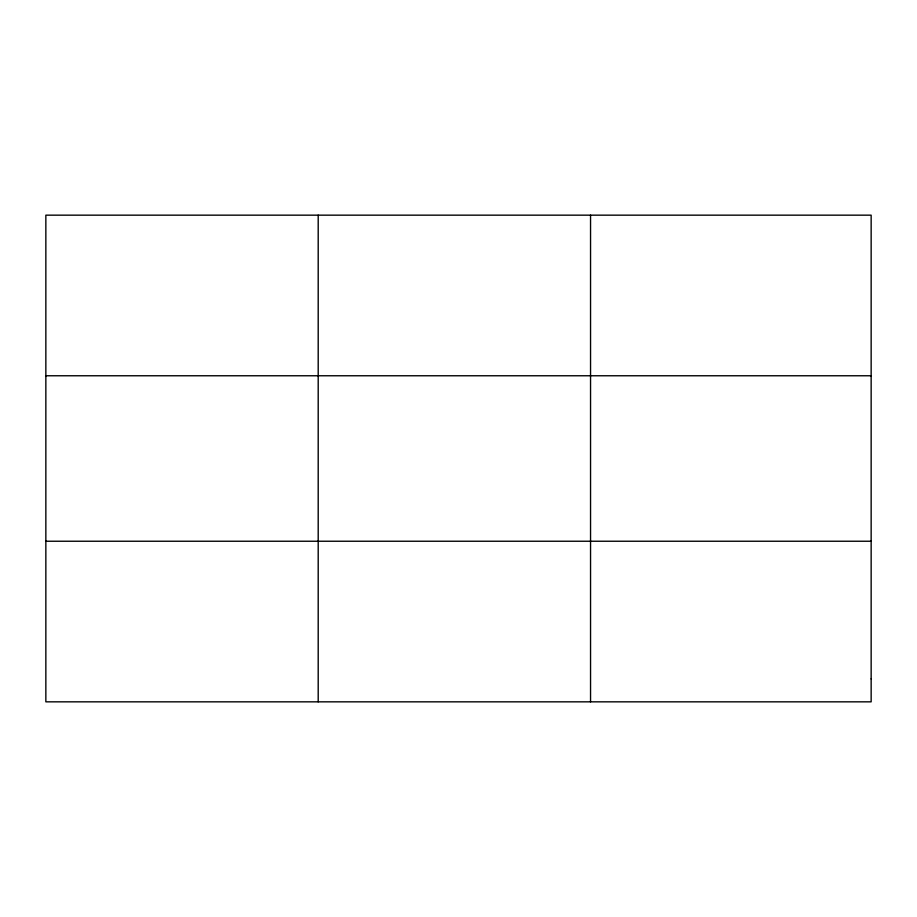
<?xml version="1.0" encoding="UTF-8"?>
<svg xmlns="http://www.w3.org/2000/svg" width="917" height="917" viewBox="0 0 917 917"><rect width="100%" height="100%" fill="white"/><g stroke="black" fill="none" stroke-linecap="round" stroke-linejoin="round"><path stroke-width="1.38" d="M318.199 701.837L318.199 215.163M590.548 701.837L590.548 215.163M45.85 375.764L871.15 375.764M45.85 541.236L871.15 541.236M871.15 678.889L871.15 701.837L45.85 701.837L45.85 215.163L871.15 215.163L871.15 678.889"/></g></svg>
